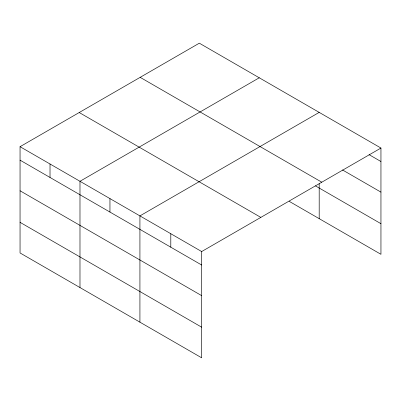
<?xml version="1.0" encoding="UTF-8"?>
<svg xmlns="http://www.w3.org/2000/svg" width="401" height="401" viewBox="0 0 401 401"><rect width="100%" height="100%" fill="white"/><g stroke="black" fill="none" stroke-linecap="round" stroke-linejoin="round"><path stroke-width="0.6" d="M201.673 295.642L201.673 251.547L20.05 146.691L20.05 252.956L201.673 357.817L201.673 295.642L20.05 190.781M289.231 201.357L380.95 254.309L380.95 148.044L199.327 43.183L20.05 146.691M259.262 77.789L79.984 181.292L79.984 287.557M319.196 112.39L139.924 215.898L139.924 322.163M201.673 251.547L380.95 148.044M369.035 154.631L380.95 161.513M342.489 169.934L380.95 192.134M140.165 77.343L321.787 182.199M315.452 185.874L380.95 223.688M79.213 112.531L260.835 217.392M20.05 160.159L201.673 265.016M20.05 222.334L201.673 327.191M319.196 183.703L319.196 218.66M170.796 233.723L170.796 247.191M109.954 198.595L109.954 212.064M50.02 163.989L50.02 177.458"/></g></svg>
